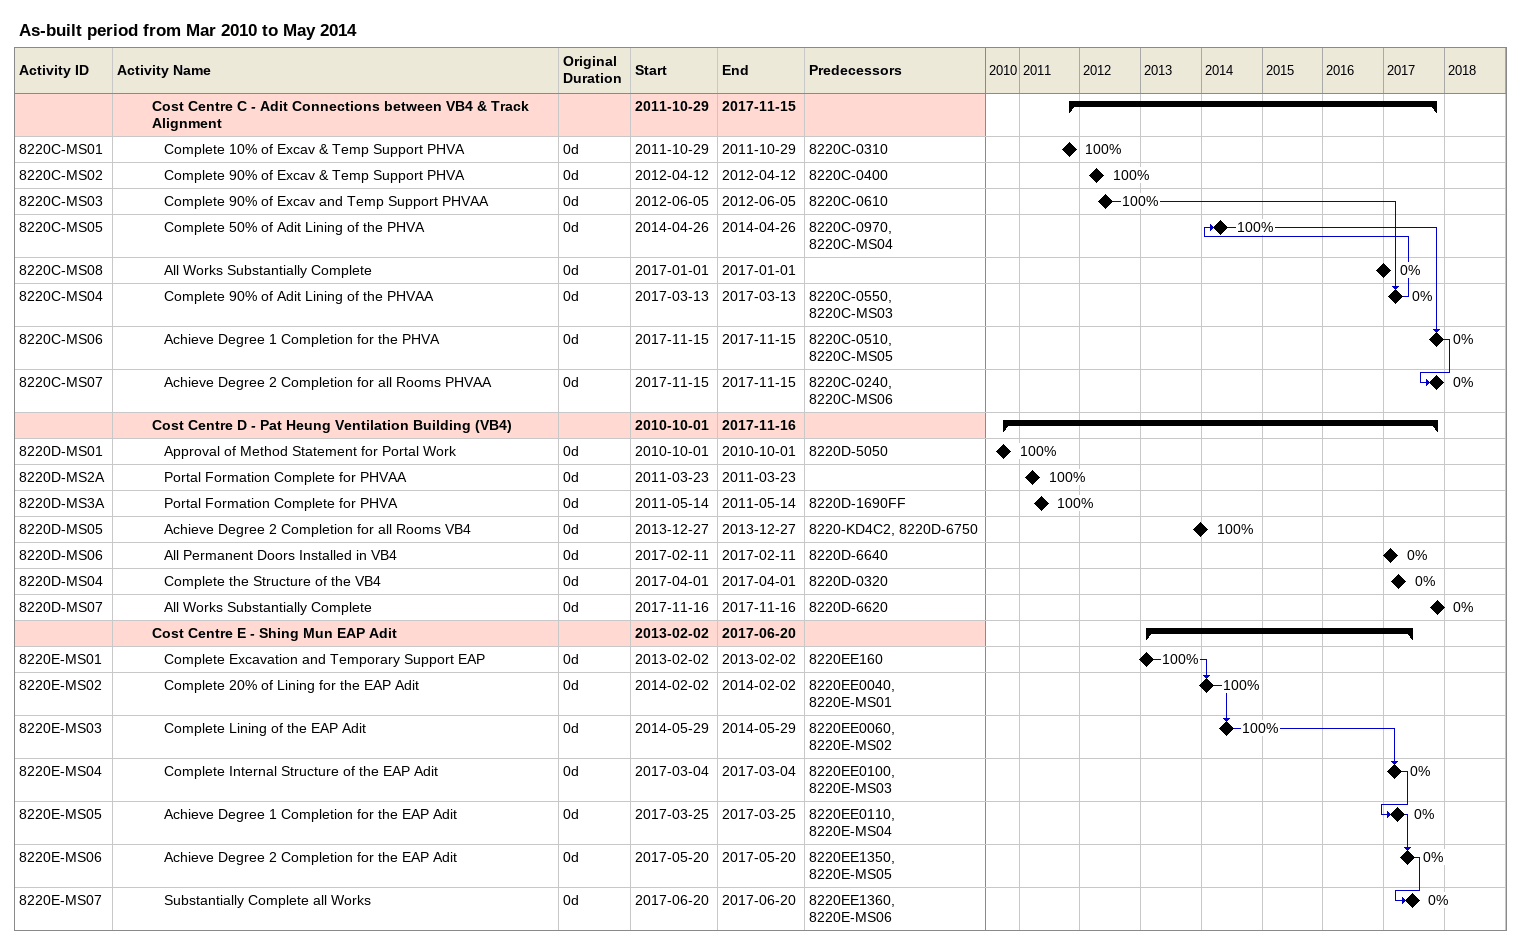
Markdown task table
As-built period from Mar 2010 to May 2014

| ID | Level | Task | Original duration | Start | Finish | Predecessors | % complete |
|---|---|---|---|---|---|---|---|
|  | 4 | **Cost Centre C - Adit Connections between VB4 & Track Alignment** |  | 2011-10-29 | 2017-11-15 |  |  |
| 8220C-MS01 | 5 | Complete 10% of Excav & Temp Support PHVA | 0d | 2011-10-29 | 2011-10-29 | 8220C-0310 | 100 |
| 8220C-MS02 | 5 | Complete 90% of Excav & Temp Support PHVA | 0d | 2012-04-12 | 2012-04-12 | 8220C-0400 | 100 |
| 8220C-MS03 | 5 | Complete 90% of Excav and Temp Support PHVAA | 0d | 2012-06-05 | 2012-06-05 | 8220C-0610 | 100 |
| 8220C-MS05 | 5 | Complete 50% of Adit Lining of the PHVA | 0d | 2014-04-26 | 2014-04-26 | 8220C-0970, 8220C-MS04 | 100 |
| 8220C-MS08 | 5 | All Works Substantially Complete | 0d | 2017-01-01 | 2017-01-01 |  | 0 |
| 8220C-MS04 | 5 | Complete 90% of Adit Lining of the PHVAA | 0d | 2017-03-13 | 2017-03-13 | 8220C-0550, 8220C-MS03 | 0 |
| 8220C-MS06 | 5 | Achieve Degree 1 Completion for the PHVA | 0d | 2017-11-15 | 2017-11-15 | 8220C-0510, 8220C-MS05 | 0 |
| 8220C-MS07 | 5 | Achieve Degree 2 Completion for all Rooms PHVAA | 0d | 2017-11-15 | 2017-11-15 | 8220C-0240, 8220C-MS06 | 0 |
|  | 4 | **Cost Centre D - Pat Heung Ventilation Building (VB4)** |  | 2010-10-01 | 2017-11-16 |  |  |
| 8220D-MS01 | 5 | Approval of Method Statement for Portal Work | 0d | 2010-10-01 | 2010-10-01 | 8220D-5050 | 100 |
| 8220D-MS2A | 5 | Portal Formation Complete for PHVAA | 0d | 2011-03-23 | 2011-03-23 |  | 100 |
| 8220D-MS3A | 5 | Portal Formation Complete for PHVA | 0d | 2011-05-14 | 2011-05-14 | 8220D-1690FF | 100 |
| 8220D-MS05 | 5 | Achieve Degree 2 Completion for all Rooms VB4 | 0d | 2013-12-27 | 2013-12-27 | 8220-KD4C2, 8220D-6750 | 100 |
| 8220D-MS06 | 5 | All Permanent Doors Installed in VB4 | 0d | 2017-02-11 | 2017-02-11 | 8220D-6640 | 0 |
| 8220D-MS04 | 5 | Complete the Structure of the VB4 | 0d | 2017-04-01 | 2017-04-01 | 8220D-0320 | 0 |
| 8220D-MS07 | 5 | All Works Substantially Complete | 0d | 2017-11-16 | 2017-11-16 | 8220D-6620 | 0 |
|  | 4 | **Cost Centre E - Shing Mun EAP Adit** |  | 2013-02-02 | 2017-06-20 |  |  |
| 8220E-MS01 | 5 | Complete Excavation and Temporary Support EAP | 0d | 2013-02-02 | 2013-02-02 | 8220EE160 | 100 |
| 8220E-MS02 | 5 | Complete 20% of Lining for the EAP Adit | 0d | 2014-02-02 | 2014-02-02 | 8220EE0040, 8220E-MS01 | 100 |
| 8220E-MS03 | 5 | Complete Lining of the EAP Adit | 0d | 2014-05-29 | 2014-05-29 | 8220EE0060, 8220E-MS02 | 100 |
| 8220E-MS04 | 5 | Complete Internal Structure of the EAP Adit | 0d | 2017-03-04 | 2017-03-04 | 8220EE0100, 8220E-MS03 | 0 |
| 8220E-MS05 | 5 | Achieve Degree 1 Completion for the EAP Adit | 0d | 2017-03-25 | 2017-03-25 | 8220EE0110, 8220E-MS04 | 0 |
| 8220E-MS06 | 5 | Achieve Degree 2 Completion for the EAP Adit | 0d | 2017-05-20 | 2017-05-20 | 8220EE1350, 8220E-MS05 | 0 |
| 8220E-MS07 | 5 | Substantially Complete all Works | 0d | 2017-06-20 | 2017-06-20 | 8220EE1360, 8220E-MS06 | 0 |
